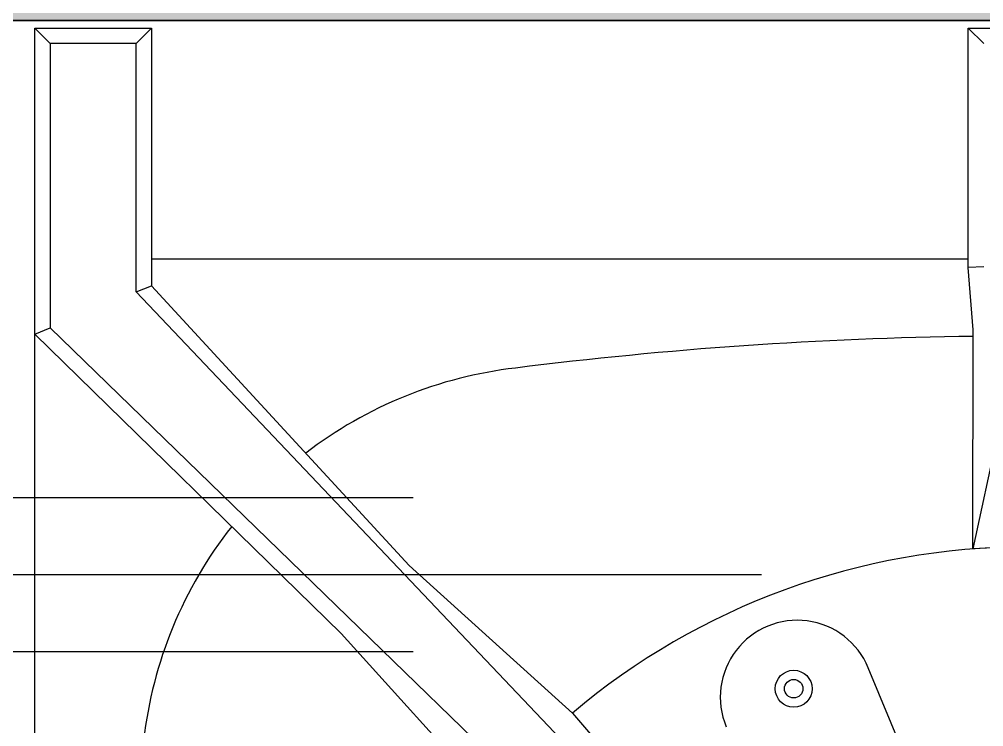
# Model space of a CAD drawing. Header units: metres. Extents: x 95 to 486, y 2972 to 3465.
# Drawn here: x 171.8886 to 172.0454, y 3246.6389 to 3246.7538 of the extents above; entities that cross this region are included whole.
import ezdxf

# ---------------------------------------------------------------- set-up
doc = ezdxf.new("R2010")
doc.units = ezdxf.units.M
for name, pattern in [('ACAD_ISO03W100', [30, 12, -18]), ('DASHDOT', [112.5, 56.25, -28.125, 0, -28.125]), ('HIDDEN', [0.375, 0.25, -0.125])]:
    doc.linetypes.add(name, pattern=pattern)
for name, color, linetype in [('0_HOJA-CARATULA', 7, 'Continuous'), ('0_MUROS', 7, 'Continuous'), ('E_INOXIGAS', 1, 'Continuous'), ('GAS', 8, 'Continuous'), ('INOXI', 1, 'Continuous'), ('XX', 2, 'Continuous')]:
    doc.layers.add(name, color=color, linetype=linetype)

# ---------------------------------------------------------------- blocks, each defined once
blk = doc.blocks.new('A$C607D168B')
at = {"color": 8}
blk.add_line((0.04381648862705578, -0.1566304003164936), (0.09486199934262274, -0.135486657479845), dxfattribs=at)
for radius in [0.003, 0.003, 0.003, 0.003, 0.003, 0.003, 0.003, 0.003, 0.003, 0.003, 0.003, 0.003, 0.003, 0.003, 0.003, 0.003, 0.0015, 0.0015, 0.0015, 0.0015, 0.0015, 0.0015, 0.0015, 0.0015, 0.0015, 0.0015, 0.0015, 0.0015, 0.0015, 0.0015, 0.0015, 0.0015]:
    blk.add_circle((0.09146427573682203, -0.1233641381748969), radius, dxfattribs=at)
blk.add_arc((0.090078456438059, -0.1239381633234533), 0.01250000000000006, 292.4999999999999, 112.5, dxfattribs=at)
at = {"layer": 'INOXI', "color": 8}
for p, q in [((0, 0), (0.1612499999999955, 0)), ((0.1490280567700211, 0), (0.1501005050633921, -0.002499999999940883)), ((0.1962499999999636, -0.002499999999940883), (0.1987500000000182, 0)), ((0.1558994949366479, -0.01649999999995089), (0.1568972826512436, -0.01900000000000546)), ((0.1962499999999636, -0.01649999999995089), (0.1987500000000182, -0.01900000000000546)), ((0.1962499999999636, -0.1542499999999336), (0.1987500000000182, -0.1517499999999927)), ((0.1324999999999363, -0.1564300000000003), (0.1141643246812691, -0.1524888944725262))]:
    blk.add_line(p, q, dxfattribs=at)
at = {"layer": 'INOXI', "color": 8, "linetype": 'ACAD_ISO03W100'}
blk.add_line((0.1599999999999682, -0.1542499999999336), (0.159901064279552, -0.1517499999999927), dxfattribs=at)
at = {"layer": 'INOXI', "color": 8}
for points in [[(0.03412607917755395, -0.1331361680785221), (0.02811342788209004, -0.1271235167830582), (0.07390626775554665, -0.07379650615075661), (0.1004380503874245, -0.04983995541533659), (0.1490280567699074, 0), (0.1987499999999045, 0), (0.1987499999999045, -0.01900000000000546), (0.1568972826511299, -0.01900000000000546), (0.1114717286905034, -0.06088041445366343), (0.08749538290464898, -0.08739332819345691), (0.03412607917755395, -0.1331361680785221)], [(0.1612499999998818, -0.1517499999999927), (0.1612499999998818, -0.01900000000000546)], [(0.1141643246812691, -0.1524888944725262), (0.1497477708525139, -0.1525548792607196), (0.159901064279552, -0.1517499999999927), (0.1987499999999045, -0.1517499999999927), (0.1987499999999045, -0.1612499999999955)]]:
    blk.add_lwpolyline(points, dxfattribs=at)
at = {"layer": 'INOXI', "color": 9}
blk.add_lwpolyline([(0.1962499999999636, -0.00250000000005457), (0.1501005050632784, -0.00250000000005457), (0.02924854033176416, -0.1270517121998864), (0.03418906781462283, -0.1321463453431306), (0.1558994949365342, -0.01649999999995089), (0.1962499999999636, -0.01649999999995089), (0.1962499999999636, -0.00250000000005457), (0.1962499999999636, -0.00250000000005457)], dxfattribs=at)
at = {"layer": 'INOXI', "color": 8}
for centre, radius, start, end in [((0.07523740114163502, -0.08600781397865376), 0.06875, 51.74181479461522, 83.4227512858395), ((0.0752421860213417, -0.08601259885836043), 0.06875000000000002, 6.577248714154006, 37.60094994271729), ((-0.5170000000000528, -0.1612664393250043), 0.6657500000000001, 0.7499240688728589, 7.172940387247504), ((0, -0.1612499999999955), 0.1145, 0, 40.16840729463171), ((0, -0.1612499999999955), 0.114499999999998, 0, 4.388344858627786)]:
    blk.add_arc(centre, radius, start, end, dxfattribs=at)
blk = doc.blocks.new('A-800-2H')
at = {"color": 81}
blk.add_line((0.4000000000000909, 0), (0.4000000000000909, -0.7799999999997456), dxfattribs=at)
at = {"layer": 'GAS', "color": 40, "linetype": 'DASHDOT'}
blk.add_line((0.3100000000000911, 0), (0.3100000000000911, -0.1731444520301011), dxfattribs=at)
at = {"layer": 'GAS', "color": 9, "linetype": 'HIDDEN'}
for p, q in [((0.2975000000000456, -0.03749999999990911), (0.2975000000000474, -0.1164917800992953)), ((0.3225000000001366, -0.03749999999990911), (0.3225000000001366, -0.1164917800992953))]:
    blk.add_line(p, q, dxfattribs=at)
at = {"layer": 'XX', "color": 81, "ltscale": 0.5}
blk.add_blockref('A$C607D168B', (0.1999995432381012, -0.05499999999956184), dxfattribs=at)

msp = doc.modelspace()

# ---------------------------------------------------------------- hatches: boundary and pattern name
at = {"layer": '0_MUROS'}
h = msp.add_hatch(color=256, dxfattribs=at)
h.paths.add_polyline_path([(181.3361088607143, 3246.903620694815), (171.8361088607143, 3246.903620694815), (171.8361088607143, 3246.753620694814), (181.1861088607144, 3246.753620694814), (181.1861088607144, 3244.053622823433), (181.3361088607143, 3244.053622823433)])
h.paths.add_polyline_path([(181.3361088607143, 3243.153622823434), (181.3361088607143, 3243.253622823433), (181.1861088607143, 3243.253622823433), (181.1861088607143, 3243.153622823434), (171.8361088607143, 3243.153622823434), (171.8361088607143, 3243.003622823433), (177.1861088607144, 3243.003622823433), (177.1861088607144, 3242.303622823434), (177.2861088607144, 3242.303622823434), (177.2861088607144, 3243.003622823433), (181.1861088607144, 3243.003622823433), (181.1861088607143, 3242.103622823433), (181.3361088607143, 3242.103622823433)])

# ---------------------------------------------------------------- linework, layer by layer
at = {"layer": '0_HOJA-CARATULA'}
msp.add_circle((196.2281139537866, 3222.458912030291), 101.1095342882189, dxfattribs=at)
at = {"layer": '0_MUROS'}
msp.add_line((181.1861088607144, 3246.753620694814), (171.8361088607143, 3246.753620694814), dxfattribs=at)

# ---------------------------------------------------------------- block references
at = {"layer": 'E_INOXIGAS', "rotation": 90}
msp.add_blockref('A-800-2H', (171.8361088607143, 3246.353620694815), dxfattribs=at)

doc.saveas('drawing.dxf')
